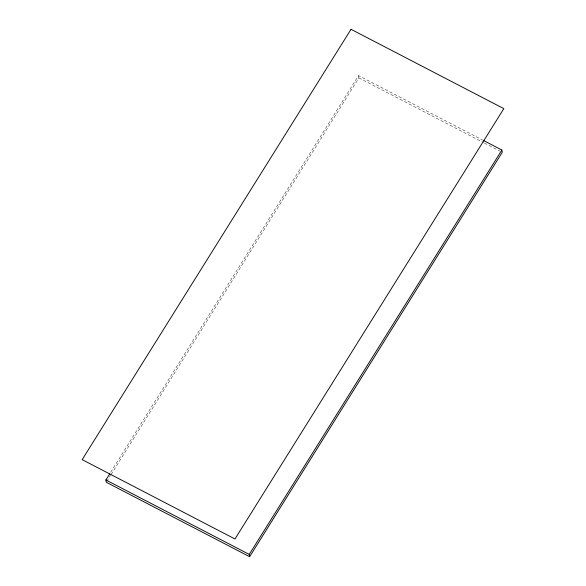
<?xml version="1.0" encoding="UTF-8"?>
<svg xmlns="http://www.w3.org/2000/svg" width="586" height="586" viewBox="0 0 586 586"><rect width="100%" height="100%" fill="white"/><g stroke="black" fill="none" stroke-linecap="round" stroke-linejoin="round"><path stroke-width="0.44" stroke-dasharray="2.93 2.2" d="M110.754 472.206L358.529 75.601L482.439 139.951M106.762 481.487L110.644 475.275M111.128 474.499L358.903 77.901L358.529 75.601M358.903 77.901L483.618 142.669M484.432 143.087L499.814 151.078"/><path stroke-width="0.88" d="M483.245 140.369L501.872 150.045L502.246 152.338L249.621 556.7L106.278 482.263L105.905 479.963L109.787 473.759M249.621 556.7L249.248 554.407L501.872 150.045M105.905 479.963L249.248 554.407M351.036 29.3L82.179 459.636L234.964 538.981L503.821 108.644L351.036 29.3"/></g></svg>
